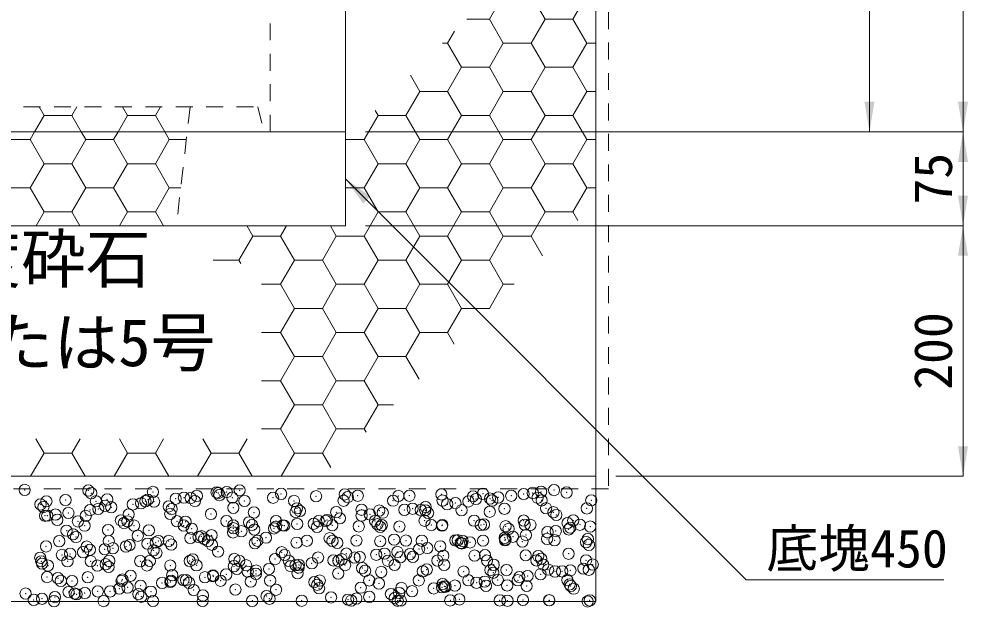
# Model space of a CAD drawing. Units: millimetres at full size. Extents: x 40781 to 122968, y -21714 to -2620.
# Drawn here: x 108093 to 108851, y -12523 to -12054 of the extents above; entities that cross this region are included whole.
import ezdxf
from ezdxf.enums import TextEntityAlignment as Align

# ---------------------------------------------------------------- set-up
doc = ezdxf.new("R2010")
doc.units = ezdxf.units.MM
doc.header["$LTSCALE"] = 18
doc.header["$PDMODE"] = 32
doc.header["$PDSIZE"] = 9
doc.linetypes.add('USER2', pattern=[1.35, 0.75, -0.6])
for name, color, linetype, lineweight in [('0_2', 7, 'Continuous', 9), ('ハッチング', 7, 'Continuous', 5), ('寸法線', 7, 'Continuous', 9), ('本体', 2, 'Continuous', 13)]:
    doc.layers.add(name, color=color, linetype=linetype, lineweight=lineweight)
doc.styles.add('ＭＳ ゴシック', font='')
doc.styles.get('ＭＳ ゴシック').set_extended_font_data('MS Gothic')

# ---------------------------------------------------------------- blocks, each defined once
blk = doc.blocks.new('filled_arrow')
at = {"color": 0, "linetype": 'Continuous', "lineweight": -2}
blk.add_solid([(7.5, 1.25), (0, 0), (7.5, -1.25)], dxfattribs=at)

msp = doc.modelspace()

# ---------------------------------------------------------------- linework, layer by layer
at = {"layer": 'ハッチング'}
for p, q in [((108469.11, -12053.61), (108480.22, -12034.37)), ((108513.56, -12053.61), (108502.45, -12034.37)), ((108535.79, -12053.61), (108546.9, -12034.37)), ((108450.99, -12053.61), (108469.11, -12053.61)), ((108480.22, -12072.86), (108469.11, -12053.61)), ((108502.45, -12072.86), (108513.56, -12053.61)), ((108513.56, -12053.61), (108535.79, -12053.61)), ((108546.9, -12072.86), (108535.79, -12053.61)), ((108435.77, -12072.86), (108441.28, -12063.33)), ((108431.74, -12072.86), (108435.77, -12072.86)), ((108446.89, -12092.11), (108435.77, -12072.86)), ((108469.11, -12092.11), (108480.22, -12072.86)), ((108480.23, -12072.86), (108502.45, -12072.86)), ((108513.56, -12092.11), (108502.45, -12072.86)), ((108535.79, -12092.11), (108546.9, -12072.86)), ((108546.9, -12072.86), (108554.17, -12072.86)), ((108435.77, -12111.36), (108446.89, -12092.11)), ((108446.89, -12092.11), (108469.11, -12092.11)), ((108480.22, -12111.36), (108469.11, -12092.11)), ((108502.45, -12111.36), (108513.56, -12092.11)), ((108513.56, -12092.11), (108535.79, -12092.11)), ((108546.9, -12111.36), (108535.79, -12092.11)), ((108413.55, -12111.36), (108406.12, -12098.49)), ((108402.44, -12130.6), (108413.55, -12111.36)), ((108413.55, -12111.36), (108435.77, -12111.36)), ((108446.89, -12130.6), (108435.77, -12111.36)), ((108469.11, -12130.6), (108480.22, -12111.36)), ((108480.23, -12111.36), (108502.45, -12111.36)), ((108513.56, -12130.6), (108502.45, -12111.36)), ((108535.79, -12130.6), (108546.9, -12111.36)), ((108546.9, -12111.36), (108554.17, -12111.36)), ((108113.51, -12130.6), (108109.48, -12123.62)), ((108135.74, -12130.6), (108139.77, -12123.62)), ((108180.19, -12130.6), (108176.15, -12123.62)), ((108202.41, -12130.6), (108206.44, -12123.62)), ((108106, -12143.62), (108113.51, -12130.6)), ((108113.51, -12130.6), (108135.74, -12130.6)), ((108143.25, -12143.62), (108135.74, -12130.6)), ((108172.67, -12143.62), (108180.19, -12130.6)), ((108180.19, -12130.6), (108202.41, -12130.6)), ((108209.93, -12143.62), (108202.41, -12130.6)), ((108369.1, -12149.85), (108380.21, -12130.6)), ((108380.21, -12130.6), (108377.94, -12126.67)), ((108380.21, -12130.6), (108402.44, -12130.6)), ((108413.55, -12149.85), (108402.44, -12130.6)), ((108435.77, -12149.85), (108446.89, -12130.6)), ((108446.89, -12130.6), (108469.11, -12130.6)), ((108480.22, -12149.85), (108469.11, -12130.6)), ((108502.45, -12149.85), (108513.56, -12130.6)), ((108513.56, -12130.6), (108535.79, -12130.6)), ((108546.9, -12149.85), (108535.79, -12130.6)), ((108102.4, -12149.85), (108106, -12143.62)), ((108146.85, -12149.85), (108143.25, -12143.62)), ((108169.07, -12149.85), (108172.67, -12143.62)), ((108213.52, -12149.85), (108209.93, -12143.62)), ((108080.18, -12149.85), (108102.4, -12149.85)), ((108113.51, -12169.1), (108102.4, -12149.85)), ((108135.74, -12169.1), (108146.85, -12149.85)), ((108146.85, -12149.85), (108169.07, -12149.85)), ((108180.19, -12169.1), (108169.07, -12149.85)), ((108202.41, -12169.1), (108213.52, -12149.85)), ((108213.52, -12149.85), (108227.12, -12149.85)), ((108354.76, -12149.85), (108369.1, -12149.85)), ((108380.21, -12169.1), (108369.1, -12149.85)), ((108402.44, -12169.1), (108413.55, -12149.85)), ((108413.55, -12149.85), (108435.77, -12149.85)), ((108446.89, -12169.1), (108435.77, -12149.85)), ((108469.11, -12169.1), (108480.22, -12149.85)), ((108480.23, -12149.85), (108502.45, -12149.85)), ((108513.56, -12169.1), (108502.45, -12149.85)), ((108535.79, -12169.1), (108546.9, -12149.85)), ((108546.9, -12149.85), (108554.17, -12149.85)), ((108102.4, -12188.35), (108113.51, -12169.1)), ((108113.51, -12169.1), (108135.74, -12169.1)), ((108146.85, -12188.35), (108135.74, -12169.1)), ((108169.07, -12188.35), (108180.19, -12169.1)), ((108180.19, -12169.1), (108202.41, -12169.1)), ((108213.52, -12188.35), (108202.41, -12169.1)), ((108369.1, -12188.35), (108380.21, -12169.1)), ((108380.21, -12169.1), (108402.44, -12169.1)), ((108413.55, -12188.35), (108402.44, -12169.1)), ((108435.77, -12188.35), (108446.89, -12169.1)), ((108446.89, -12169.1), (108469.11, -12169.1)), ((108480.22, -12188.35), (108469.11, -12169.1)), ((108502.45, -12188.35), (108513.56, -12169.1)), ((108513.56, -12169.1), (108535.79, -12169.1)), ((108546.9, -12188.35), (108535.79, -12169.1)), ((108080.18, -12188.35), (108102.4, -12188.35)), ((108113.51, -12207.59), (108102.4, -12188.35)), ((108135.74, -12207.59), (108146.85, -12188.35)), ((108146.85, -12188.35), (108169.07, -12188.35)), ((108180.19, -12207.59), (108169.07, -12188.35)), ((108202.41, -12207.59), (108213.52, -12188.35)), ((108213.52, -12188.35), (108222.67, -12188.35)), ((108354.17, -12188.35), (108369.1, -12188.35)), ((108380.21, -12207.59), (108369.1, -12188.35)), ((108402.44, -12207.59), (108413.55, -12188.35)), ((108413.55, -12188.35), (108435.77, -12188.35)), ((108446.89, -12207.59), (108435.77, -12188.35)), ((108469.11, -12207.59), (108480.22, -12188.35)), ((108480.23, -12188.35), (108502.45, -12188.35)), ((108513.56, -12207.59), (108502.45, -12188.35)), ((108535.79, -12207.59), (108546.9, -12188.35)), ((108546.9, -12188.35), (108554.17, -12188.35)), ((108107.15, -12218.62), (108113.51, -12207.59)), ((108113.51, -12207.59), (108135.74, -12207.59)), ((108142.1, -12218.62), (108135.74, -12207.59)), ((108173.82, -12218.62), (108180.19, -12207.59)), ((108180.19, -12207.59), (108202.41, -12207.59)), ((108208.78, -12218.62), (108202.41, -12207.59)), ((108369.1, -12226.84), (108380.21, -12207.59)), ((108380.21, -12207.59), (108402.44, -12207.59)), ((108413.55, -12226.84), (108402.44, -12207.59)), ((108435.77, -12226.84), (108446.89, -12207.59)), ((108446.89, -12207.59), (108469.11, -12207.59)), ((108480.22, -12226.84), (108469.11, -12207.59)), ((108502.45, -12226.84), (108513.56, -12207.59)), ((108513.56, -12207.59), (108535.79, -12207.59)), ((108539.71, -12214.4), (108535.79, -12207.59)), ((108280.2, -12226.84), (108275.65, -12218.96)), ((108302.42, -12226.84), (108307.17, -12218.62)), ((108346.87, -12226.84), (108342.13, -12218.62)), ((108269.09, -12246.09), (108280.2, -12226.84)), ((108280.2, -12226.84), (108302.43, -12226.84)), ((108313.54, -12246.09), (108302.42, -12226.84)), ((108335.76, -12246.09), (108346.87, -12226.84)), ((108346.88, -12226.84), (108369.1, -12226.84)), ((108380.21, -12246.09), (108369.1, -12226.84)), ((108402.44, -12246.09), (108413.55, -12226.84)), ((108413.55, -12226.84), (108435.77, -12226.84)), ((108446.89, -12246.09), (108435.77, -12226.84)), ((108469.11, -12246.09), (108480.22, -12226.84)), ((108480.23, -12226.84), (108502.45, -12226.84)), ((108511.53, -12242.58), (108502.45, -12226.84)), ((108248.52, -12246.09), (108269.09, -12246.09)), ((108270.7, -12248.89), (108269.09, -12246.09)), ((108302.42, -12265.33), (108313.54, -12246.09)), ((108313.54, -12246.09), (108335.76, -12246.09)), ((108346.87, -12265.34), (108335.76, -12246.09)), ((108369.1, -12265.33), (108380.21, -12246.09)), ((108380.21, -12246.09), (108402.44, -12246.09)), ((108413.55, -12265.34), (108402.44, -12246.09)), ((108435.77, -12265.33), (108446.89, -12246.09)), ((108446.89, -12246.09), (108469.11, -12246.09)), ((108480.22, -12265.34), (108469.11, -12246.09)), ((108287.19, -12265.33), (108302.43, -12265.33)), ((108313.54, -12284.58), (108302.42, -12265.34)), ((108335.76, -12284.58), (108346.87, -12265.33)), ((108346.88, -12265.33), (108369.1, -12265.33)), ((108380.21, -12284.58), (108369.1, -12265.34)), ((108402.44, -12284.58), (108413.55, -12265.33)), ((108413.55, -12265.33), (108435.77, -12265.33)), ((108446.89, -12284.58), (108435.77, -12265.34)), ((108469.11, -12284.58), (108480.22, -12265.33)), ((108480.23, -12265.33), (108488.77, -12265.33)), ((108302.42, -12303.83), (108313.54, -12284.58)), ((108313.54, -12284.58), (108335.76, -12284.58)), ((108346.87, -12303.83), (108335.76, -12284.58)), ((108369.1, -12303.83), (108380.21, -12284.58)), ((108380.21, -12284.58), (108402.44, -12284.58)), ((108413.55, -12303.83), (108402.44, -12284.58)), ((108435.77, -12303.83), (108446.89, -12284.58)), ((108446.89, -12284.58), (108469.11, -12284.58)), ((108469.26, -12284.85), (108469.11, -12284.58)), ((108287.19, -12303.83), (108302.43, -12303.83)), ((108313.54, -12323.08), (108302.42, -12303.83)), ((108335.76, -12323.08), (108346.87, -12303.83)), ((108346.88, -12303.83), (108369.1, -12303.83)), ((108380.21, -12323.08), (108369.1, -12303.83)), ((108402.44, -12323.08), (108413.55, -12303.83)), ((108413.55, -12303.83), (108435.77, -12303.83)), ((108441.08, -12313.03), (108435.77, -12303.83)), ((108302.42, -12342.32), (108313.54, -12323.08)), ((108313.54, -12323.08), (108335.76, -12323.08)), ((108346.87, -12342.32), (108335.76, -12323.08)), ((108369.1, -12342.32), (108380.21, -12323.08)), ((108380.21, -12323.08), (108402.44, -12323.08)), ((108412.9, -12341.21), (108402.44, -12323.08)), ((108287.19, -12342.32), (108302.43, -12342.32)), ((108313.54, -12361.57), (108302.42, -12342.32)), ((108335.76, -12361.57), (108346.87, -12342.32)), ((108346.88, -12342.32), (108369.1, -12342.32)), ((108380.21, -12361.57), (108369.1, -12342.32)), ((108302.42, -12380.82), (108313.54, -12361.57)), ((108313.54, -12361.57), (108335.76, -12361.57)), ((108346.87, -12380.82), (108335.76, -12361.57)), ((108369.1, -12380.82), (108380.21, -12361.57)), ((108380.21, -12361.57), (108392.54, -12361.57)), ((108287.19, -12380.82), (108302.43, -12380.82)), ((108313.54, -12400.07), (108302.42, -12380.82)), ((108335.76, -12400.07), (108346.87, -12380.82)), ((108346.88, -12380.82), (108369.1, -12380.82)), ((108370.63, -12383.48), (108369.1, -12380.82)), ((108113.51, -12400.07), (108106.98, -12388.75)), ((108135.74, -12400.07), (108142.27, -12388.75)), ((108180.19, -12400.07), (108173.66, -12388.75)), ((108202.41, -12400.07), (108208.94, -12388.75)), ((108246.86, -12400.07), (108240.33, -12388.75)), ((108269.09, -12400.07), (108275.62, -12388.75)), ((108102.8, -12418.62), (108113.51, -12400.07)), ((108113.51, -12400.07), (108135.74, -12400.07)), ((108146.45, -12418.62), (108135.74, -12400.07)), ((108169.48, -12418.62), (108180.19, -12400.07)), ((108180.19, -12400.07), (108202.41, -12400.07)), ((108213.12, -12418.62), (108202.41, -12400.07)), ((108236.15, -12418.62), (108246.86, -12400.07)), ((108246.86, -12400.07), (108269.09, -12400.07)), ((108279.8, -12418.62), (108269.09, -12400.07)), ((108302.83, -12418.62), (108313.54, -12400.07)), ((108313.54, -12400.07), (108335.76, -12400.07)), ((108342.45, -12411.66), (108335.76, -12400.07))]:
    msp.add_line(p, q, dxfattribs=at)
at = {"layer": 'ハッチング', "linetype": 'USER2', "lineweight": 9}
msp.add_lwpolyline([(108354.17, -11683.62), (108564.17, -11683.62), (108564.17, -12428.62), (107574.17, -12428.62), (107574.17, -11683.62), (107784.17, -11683.62)], dxfattribs=at)
at = {"layer": 'ハッチング', "lineweight": 20}
msp.add_lwpolyline([(107784.17, -11693.62), (107584.17, -11693.62), (107584.17, -12418.62), (108554.17, -12418.62), (108554.17, -11693.62), (108354.17, -11693.62)], dxfattribs=at)
msp.add_lwpolyline([(107584.17, -12518.62), (108554.17, -12518.62), (108554.17, -12418.62), (107584.17, -12418.62)], close=True, dxfattribs=at)
at = {"layer": 'ハッチング'}
for p in [(108098.04, -12429.49), (108148.86, -12429.93), (108151.2, -12432.08), (108200.43, -12431.05), (108251.25, -12431.49), (108252.76, -12432.04), (108259.37, -12431.17), (108269.7, -12429.81), (108503.77, -12431.88), (108510.38, -12431.01), (108520.71, -12429.65), (108530.77, -12431.52), (108115.35, -12438.58), (108130.64, -12437.54), (108154.9, -12438.51), (108163.88, -12437.12), (108194.45, -12438.44), (108196.37, -12437.27), (108201.33, -12438.81), (108218.58, -12436.54), (108225.19, -12435.67), (108230.67, -12436.04), (108234, -12438.36), (108235.51, -12434.31), (108253.59, -12433.64), (108263.92, -12435.61), (108273.55, -12438.29), (108296.4, -12435.77), (108302.81, -12432.61), (108313.1, -12438.22), (108330.71, -12434.53), (108352.65, -12438.15), (108353.63, -12433.05), (108355.97, -12435.2), (108363.95, -12434.11), (108392.2, -12438.08), (108396.44, -12434.26), (108405.2, -12434.17), (108430.74, -12433.03), (108431.75, -12438.01), (108442.01, -12440.01), (108452.33, -12438.65), (108456.02, -12434.61), (108458.36, -12436.75), (108463.98, -12432.6), (108469.58, -12436.38), (108471.3, -12437.93), (108476.19, -12435.51), (108486.52, -12434.15), (108496.47, -12432.76), (108507.58, -12435.73), (108510.85, -12437.86), (108550.4, -12437.79), (108110.68, -12441.08), (108113.02, -12443.22), (108150.21, -12445.54), (108156.82, -12444.67), (108162.25, -12442.2), (108167.14, -12443.31), (108184.39, -12441.04), (108191, -12440.17), (108213.07, -12442.64), (108215.41, -12444.78), (108264.64, -12443.76), (108281.09, -12447.52), (108314.33, -12447.09), (108315.45, -12444.2), (108317.79, -12446.34), (108346.82, -12447.25), (108367.02, -12445.32), (108381.12, -12446.01), (108401.21, -12445.38), (108407.82, -12444.51), (108414.37, -12445.59), (108417.84, -12445.76), (108418.15, -12443.15), (108435.4, -12440.88), (108446.85, -12445.75), (108469.41, -12446.88), (108481.15, -12444.51), (108514.4, -12444.09), (108520.23, -12447.32), (108546.89, -12444.24), (108114.27, -12450.1), (108116.02, -12450.04), (108122.63, -12449.17), (108124.07, -12453.35), (108132.96, -12447.81), (108140.52, -12454.62), (108146.76, -12450.26), (108174.89, -12453.78), (108180.07, -12454.54), (108181.06, -12449.02), (108214.3, -12448.6), (108219.62, -12454.47), (108226.46, -12454.91), (108246.79, -12448.75), (108259.17, -12454.4), (108298.72, -12454.33), (108332.84, -12454.38), (108338.27, -12454.26), (108339.45, -12453.51), (108349.78, -12452.15), (108367.03, -12449.88), (108373.64, -12449.01), (108377.82, -12454.18), (108383.96, -12447.65), (108417.37, -12454.11), (108420.18, -12447.9), (108456.92, -12454.04), (108496.47, -12453.97), (108522.57, -12449.46), (108536.02, -12453.9), (108131.44, -12462.01), (108145.88, -12458.03), (108164.68, -12461.59), (108177.23, -12455.93), (108185.43, -12457.96), (108197.17, -12461.74), (108224.98, -12457.88), (108231.47, -12460.51), (108264.53, -12457.81), (108264.72, -12460.08), (108271.08, -12462.51), (108277.28, -12455.34), (108279.62, -12457.49), (108281.41, -12461.15), (108297.2, -12460.24), (108298.66, -12458.88), (108304.08, -12457.74), (108305.27, -12458.01), (108315.59, -12456.65), (108328.84, -12456.47), (108331.51, -12459), (108343.63, -12457.67), (108364.75, -12458.58), (108379.66, -12456.9), (108382, -12459.05), (108383.17, -12457.6), (108397.24, -12458.73), (108422.72, -12457.52), (108431.23, -12458.03), (108431.54, -12457.5), (108462.27, -12457.45), (108464.78, -12457.07), (108482.05, -12458.46), (108484.39, -12460.61), (108497.27, -12457.23), (108501.82, -12457.38), (108522.09, -12462.35), (108531.57, -12455.99), (108532.41, -12460.99), (108533.62, -12459.59), (108541.37, -12457.31), (108549.66, -12458.72), (108136.71, -12464.93), (108139.05, -12467.08), (108165.16, -12470.31), (108188.28, -12466.05), (108204.71, -12470.24), (108213.04, -12470.15), (108230.29, -12467.88), (108236.9, -12467.01), (108239.1, -12466.49), (108241.44, -12468.63), (108244.26, -12470.17), (108247.22, -12465.65), (108264.47, -12463.38), (108283.81, -12470.09), (108290.67, -12467.61), (108323.36, -12470.02), (108341.48, -12468.05), (108343.82, -12470.19), (108362.9, -12469.95), (108393.05, -12469.17), (108402.45, -12469.88), (108415.17, -12470.06), (108442, -12469.81), (108443.87, -12469.61), (108447.65, -12470.22), (108464.04, -12469.99), (108481.29, -12467.72), (108481.55, -12469.74), (108481.95, -12468.98), (108487.9, -12466.85), (108498.23, -12465.49), (108515.2, -12468.56), (108515.48, -12463.22), (108521.1, -12469.66), (108547.69, -12468.71), (108115.07, -12474.57), (108125.61, -12470.38), (108147.56, -12474.73), (108150.1, -12477.2), (108161.91, -12476.88), (108168.53, -12476.01), (108178.85, -12474.65), (108181.86, -12473.49), (108196.1, -12472.38), (108200.92, -12477.64), (108202.71, -12471.51), (108215.1, -12473.07), (108247.59, -12473.23), (108281.89, -12471.99), (108315.13, -12471.57), (108347.62, -12471.72), (108381.92, -12470.49), (108412.92, -12476.72), (108419.53, -12475.85), (108429.86, -12474.49), (108446.21, -12471.75), (108447.11, -12472.22), (108453.72, -12471.35), (108495.44, -12470.73), (108546.26, -12471.17), (108548.6, -12473.31), (108110.48, -12483.65), (108127.73, -12481.38), (108134.34, -12480.51), (108144.66, -12479.15), (108203.26, -12479.78), (108232.27, -12484.98), (108252.49, -12478.76), (108265.52, -12484.55), (108298, -12484.71), (108303.31, -12479.2), (108305.65, -12481.34), (108332.31, -12483.47), (108351.16, -12484.85), (108354.87, -12480.32), (108361.49, -12483.49), (108365.55, -12483.05), (108378.74, -12481.22), (108385.35, -12480.35), (108395.67, -12478.99), (108398.04, -12483.2), (108405.69, -12480.76), (108408.03, -12482.9), (108432.34, -12481.97), (108457.26, -12481.88), (108465.58, -12481.54), (108498.07, -12481.7), (108508.08, -12482.31), (108510.42, -12484.46), (108532.37, -12480.46), (108111.23, -12486.49), (108111.92, -12488.35), (108116.58, -12489.9), (108132.24, -12486.48), (108150.78, -12486.42), (108156.13, -12489.83), (108162.74, -12488.78), (108165.08, -12490.93), (108165.48, -12486.06), (108190.33, -12486.35), (108195.68, -12489.76), (108197.97, -12486.21), (108214.31, -12489.91), (108229.88, -12486.27), (108235.23, -12489.69), (108265.13, -12490.34), (108267.47, -12492.49), (108269.43, -12486.2), (108274.78, -12489.61), (108293.12, -12492.49), (108308.98, -12486.13), (108310.37, -12490.22), (108314.33, -12489.54), (108316.7, -12491.47), (108316.98, -12489.35), (108327.3, -12487.99), (108344.55, -12485.72), (108348.53, -12486.06), (108353.88, -12489.47), (108367.51, -12491.9), (108388.08, -12485.99), (108393.43, -12489.4), (108419.08, -12493.02), (108427.63, -12485.92), (108432.98, -12489.33), (108467.18, -12485.84), (108472.53, -12489.26), (108506.72, -12485.77), (108512.08, -12489.18), (108516, -12493.03), (108544.12, -12492.33), (108546.27, -12485.7), (108551.63, -12489.11), (108115.87, -12499.04), (108124.56, -12499.93), (108148.36, -12499.2), (108182.66, -12497.96), (108215.9, -12497.54), (108242, -12499.22), (108248.39, -12497.7), (108248.61, -12498.35), (108258.93, -12496.99), (108276.18, -12494.72), (108282.69, -12496.46), (108282.79, -12493.85), (108315.93, -12496.04), (108348.42, -12496.19), (108369.86, -12494.05), (108382.72, -12494.96), (108415.97, -12494.53), (108448.45, -12494.69), (108469.9, -12493.46), (108472.24, -12495.61), (108482.75, -12493.45), (108493, -12499.06), (108499.61, -12498.19), (108509.94, -12496.83), (108521.47, -12494.58), (108527.19, -12494.56), (108533.8, -12493.69), (108548.49, -12493.18), (108126.91, -12502.07), (108135.86, -12502.18), (108173.62, -12508.22), (108175.41, -12502.11), (108176.13, -12501.05), (108180.23, -12507.35), (108190.56, -12505.99), (108207.81, -12503.72), (108214.42, -12502.85), (108214.96, -12502.04), (108224.74, -12501.49), (108226.95, -12501.49), (108229.29, -12503.63), (108254.51, -12501.97), (108278.52, -12502.61), (108294.06, -12501.9), (108329.34, -12503.05), (108331.68, -12505.19), (108333.11, -12507.94), (108333.61, -12501.83), (108366.35, -12507.52), (108373.16, -12501.75), (108380.9, -12504.17), (108398.84, -12507.68), (108412.71, -12501.68), (108424.63, -12508.06), (108431.24, -12507.19), (108431.72, -12504.61), (108433.14, -12506.44), (108434.06, -12506.75), (108441.57, -12505.83), (108452.26, -12501.61), (108458.82, -12503.56), (108465.43, -12502.69), (108466.38, -12506.02), (108475.75, -12501.33), (108483.29, -12505.73), (108491.81, -12501.54), (108498.87, -12506.17), (108531.36, -12501.47), (108533.17, -12504.94), (108534.11, -12506.17), (108098.74, -12512.19), (108122.19, -12515), (108133.04, -12510.95), (108137.95, -12512.2), (108139.44, -12512.72), (108146.05, -12511.85), (108156.37, -12510.49), (108166.28, -12510.53), (108188.77, -12512.64), (108191.11, -12514.78), (108198.77, -12510.68), (108233.07, -12509.45), (108240.34, -12513.76), (108266.32, -12509.02), (108291.16, -12514.19), (108298.8, -12509.18), (108342.73, -12515.32), (108373.2, -12514.83), (108390.45, -12512.56), (108393.54, -12515.75), (108397.06, -12511.69), (108407.38, -12510.33), (108536.45, -12508.31), (108105.25, -12517.22), (108111.86, -12516.35), (108121.49, -12518.29), (108161.04, -12518.22), (108200.58, -12518.15), (108240.13, -12518.08), (108279.68, -12518), (108293.5, -12516.34), (108319.23, -12517.93), (108356.26, -12517.06), (108358.78, -12517.86), (108362.87, -12516.19), (108395.89, -12517.9), (108398.33, -12517.79), (108437.88, -12517.72), (108445.11, -12516.88), (108477.43, -12517.65), (108483.55, -12517.92), (108495.93, -12517.31), (108516.8, -12517.5), (108516.98, -12517.57), (108547.5, -12518.44), (108549.29, -12517.65)]:
    msp.add_point(p, dxfattribs=at)
at = {"layer": '寸法線'}
for p, q in [((108847.28, -12143.62), (108847.28, -10893.62)), ((108772.6, -11543.61), (108772.6, -12143.62)), ((108370.17, -12143.62), (108847.28, -12143.62)), ((108370.17, -12143.62), (108847.28, -12143.62)), ((108370.17, -12143.62), (108772.6, -12143.62)), ((108847.28, -12143.62), (108847.28, -12218.62)), ((108370.17, -12218.62), (108847.28, -12218.62)), ((108370.17, -12218.62), (108847.28, -12218.62)), ((108847.28, -12218.62), (108847.28, -12418.62)), ((108570.17, -12418.62), (108847.28, -12418.62))]:
    msp.add_line(p, q, dxfattribs=at)
msp.add_lwpolyline([(108354.17, -12181.12), (108674.23, -12501.18), (108832.04, -12501.18)], dxfattribs=at)
at = {"layer": '本体', "linetype": 'USER2'}
msp.add_line((108294.17, -11546.83), (108294.17, -12143.62), dxfattribs=at)
at = {"layer": '本体'}
for p, q in [((108354.17, -11643.62), (108354.17, -12143.62)), ((108354.17, -12143.62), (107784.17, -12143.62)), ((107849.17, -12143.62), (108289.17, -12143.62)), ((108289.17, -12143.62), (108354.17, -12143.62)), ((108354.17, -12143.62), (108354.17, -12218.62)), ((108354.17, -12218.62), (107784.17, -12218.62))]:
    msp.add_line(p, q, dxfattribs=at)
at = {"layer": '本体', "linetype": 'USER2', "lineweight": 9}
for p, q in [((107854.18, -12123.62), (108284.16, -12123.62)), ((108230.16, -12123.62), (108219.17, -12218.62)), ((108284.16, -12123.62), (108289.17, -12143.62))]:
    msp.add_line(p, q, dxfattribs=at)

# ---------------------------------------------------------------- block references
at = {"layer": '寸法線', "xscale": 3.2, "yscale": 3.2}
for p, rotation in [((108772.6, -12143.62), 90), ((108847.28, -12143.62), 90), ((108847.28, -12143.62), 270), ((108354.17, -12181.12), 315), ((108847.28, -12218.62), 90), ((108847.28, -12218.62), 270), ((108847.28, -12418.62), 90)]:
    msp.add_blockref('filled_arrow', p, dxfattribs=dict(at, rotation=rotation))

# ---------------------------------------------------------------- texts
at = {"layer": '0_2', "style": 'ＭＳ ゴシック'}
for s, p in [('単粒度砕石', (107939.67, -12226.05)), ('（4号または5号', (107887.87, -12292.72))]:
    msp.add_text(s, height=37.98, dxfattribs=at).set_placement(p, align=Align.TOP_LEFT)
at = {"layer": '寸法線', "style": 'ＭＳ ゴシック'}
for s, p in [('75', (108823.28, -12181.12)), ('200', (108823.28, -12318.62))]:
    msp.add_text(s, height=30.38, rotation=90, dxfattribs=at).set_placement(p, align=Align.MIDDLE_CENTER)
msp.add_text('底塊450', height=30.38, dxfattribs=at).set_placement((108690.23, -12461), align=Align.TOP_LEFT)

doc.saveas('drawing.dxf')
